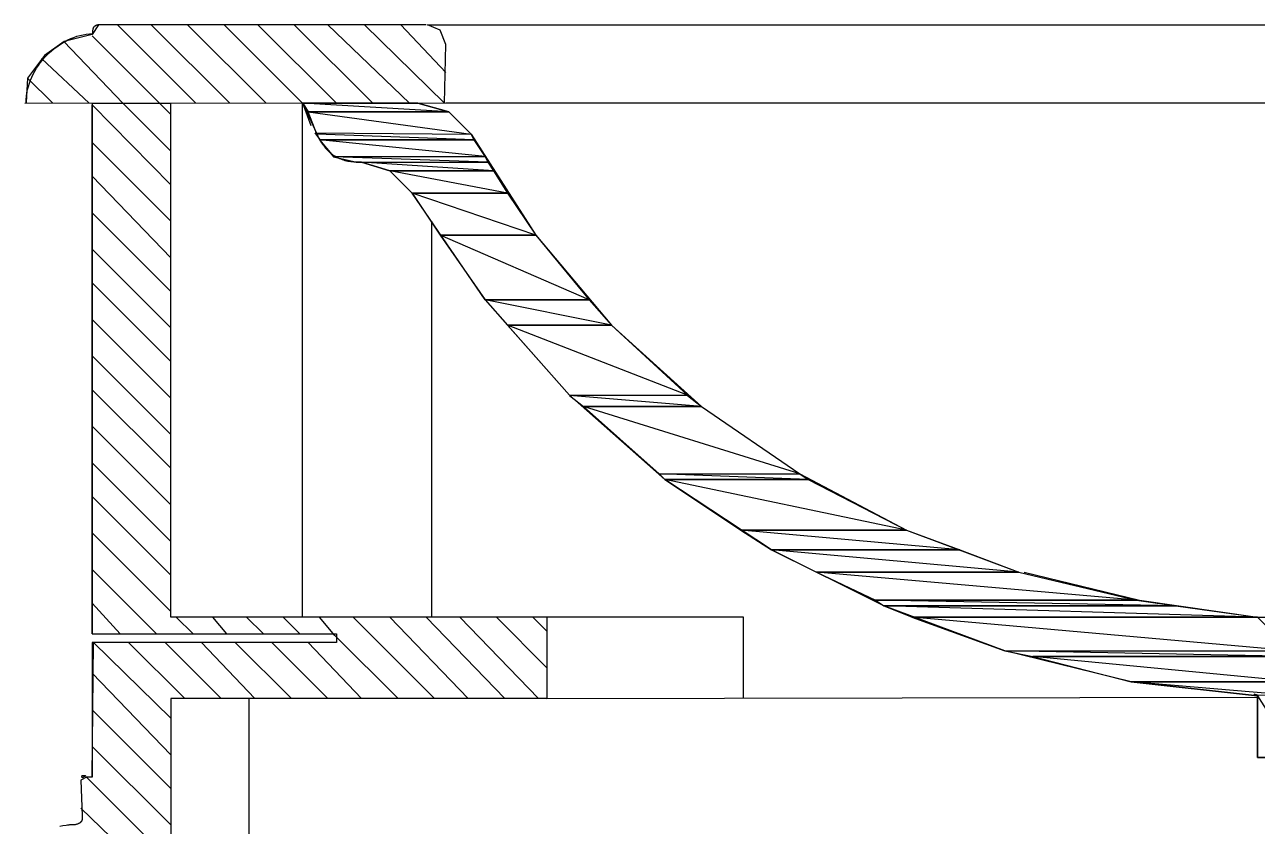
# Model space of a CAD drawing. Header units: inches. Extents: x -802 to 6464, y -987 to 5796.
# Drawn here: x 1444.9 to 1662.9, y 2071.9 to 2213.7 of the extents above; entities that cross this region are included whole.
import ezdxf

# ---------------------------------------------------------------- set-up
doc = ezdxf.new("R2010")
doc.units = ezdxf.units.IN
doc.header["$MEASUREMENT"] = 0

# ---------------------------------------------------------------- blocks, each defined once
blk = doc.blocks.new('SIDE')
at = {"color": 7}
for points in [[(2503.523, 2128.193), (2503.168, 2128.051), (2503.026, 2127.696), (2503.026, 2126.206), (2471.022, 2126.206), (2460.377, 2126.205)], [(2470.525, 2128.193), (2462.222, 2128.193)], [(2464.706, 2126.206), (2462.719, 2128.193)], [(2465.558, 2126.206), (2463.57, 2128.193)], [(2466.48, 2126.206), (2464.493, 2128.193)], [(2467.402, 2113.219), (2467.402, 2126.206), (2465.415, 2128.193)], [(2468.254, 2126.206), (2466.267, 2128.193)], [(2469.177, 2126.206), (2467.189, 2128.193)], [(2470.099, 2126.206), (2468.041, 2128.193)], [(2468.963, 2128.193), (2470.986, 2126.206), (2471.021, 2127.696), (2470.88, 2128.051), (2470.56, 2128.193), (2503.523, 2128.193), (2507.285, 2128.193), (2507.285, 2126.205)], [(2471.022, 2126.987), (2469.887, 2128.192)], [(2464.067, 2125.922), (2463.783, 2126.206), (2462.08, 2127.91)], [(2464.067, 2125), (2462.861, 2126.206), (2461.37, 2127.768)], [(2462.009, 2126.206), (2460.803, 2127.341)], [(2461.087, 2126.206), (2460.448, 2126.844)], [(2478.544, 2111.162), (2478.544, 2113.22), (2473.576, 2113.22), (2464.067, 2113.22), (2464.067, 2126.205), (2462.08, 2126.205), (2462.08, 2112.794), (2468.254, 2112.794), (2468.254, 2112.581), (2462.08, 2112.581), (2462.08, 2109.174), (2461.938, 2109.174), (2461.796, 2109.103), (2461.832, 2108.199), (2461.832, 2108.153), (2461.832, 2108.132), (2461.832, 2108.122), (2461.831, 2108.113), (2461.83, 2108.108), (2461.829, 2108.103), (2461.828, 2108.098), (2461.827, 2108.094), (2461.825, 2108.089), (2461.824, 2108.085), (2461.822, 2108.08), (2461.82, 2108.076), (2461.818, 2108.071), (2461.815, 2108.067), (2461.812, 2108.063), (2461.809, 2108.058), (2461.806, 2108.054), (2461.803, 2108.05), (2461.799, 2108.045), (2461.794, 2108.041), (2461.792, 2108.039), (2461.79, 2108.037), (2461.785, 2108.032), (2461.78, 2108.028), (2461.775, 2108.024), (2461.763, 2108.017), (2461.757, 2108.013), (2461.751, 2108.01), (2461.75, 2108.009), (2461.749, 2108.009), (2461.749, 2108.009), (2461.749, 2108.009), (2461.749, 2108.009), (2461.749, 2108.009), (2461.749, 2108.009), (2461.749, 2108.009), (2461.749, 2108.009), (2461.749, 2108.008), (2461.749, 2108.008), (2461.748, 2108.008), (2461.748, 2108.008), (2461.748, 2108.008), (2461.748, 2108.008), (2461.748, 2108.008), (2461.748, 2108.008), (2461.745, 2108.006), (2461.738, 2108.003), (2461.725, 2107.997), (2461.711, 2107.992), (2461.696, 2107.987), (2461.682, 2107.982), (2461.667, 2107.979), (2461.652, 2107.975), (2461.638, 2107.973), (2461.623, 2107.971), (2461.61, 2107.969), (2461.596, 2107.968), (2461.583, 2107.968), (2461.503, 2107.965), (2461.463, 2107.962), (2461.423, 2107.957), (2461.343, 2107.944), (2461.265, 2107.925)], [(2462.08, 2112.794), (2462.08, 2126.171), (2464.067, 2124.148)], [(2467.615, 2125.638), (2467.403, 2126.206), (2467.829, 2125.283), (2468.183, 2124.857), (2468.768, 2124.716), (2468.731, 2124.717), (2468.693, 2124.719), (2468.619, 2124.726), (2468.583, 2124.732), (2468.546, 2124.739), (2468.511, 2124.747), (2468.476, 2124.756), (2468.441, 2124.766), (2468.407, 2124.778), (2468.373, 2124.791), (2468.34, 2124.804), (2468.307, 2124.819), (2468.275, 2124.836), (2468.244, 2124.853), (2468.214, 2124.871), (2468.184, 2124.891), (2468.155, 2124.911), (2468.126, 2124.933), (2468.099, 2124.955), (2468.072, 2124.979), (2468.046, 2125.003), (2468.021, 2125.029), (2467.996, 2125.056), (2467.973, 2125.083), (2467.951, 2125.112), (2467.929, 2125.141), (2467.909, 2125.172), (2467.89, 2125.203), (2467.871, 2125.236), (2467.854, 2125.269), (2467.838, 2125.303), (2467.722, 2125.461), (2471.66, 2125.425), (2473.293, 2122.87), (2475.208, 2120.6), (2477.479, 2118.542), (2479.963, 2116.838), (2482.66, 2115.42), (2485.498, 2114.354), (2488.479, 2113.645), (2491.53, 2113.22), (2492.524, 2112.227)], [(2470.312, 2126.206), (2471.092, 2125.993), (2467.544, 2125.993)], [(2467.757, 2125.425), (2467.828, 2125.283), (2471.731, 2125.283), (2467.757, 2125.425), (2467.544, 2125.993), (2471.66, 2125.425), (2471.092, 2125.993)], [(2471.66, 2125.425), (2471.731, 2125.283), (2467.828, 2125.283)], [(2464.067, 2123.225), (2462.08, 2125.213)], [(2471.731, 2125.283), (2472.015, 2124.857), (2468.183, 2124.857)], [(2473.576, 2113.22), (2473.576, 2111.161), (2491.53, 2111.197), (2491.53, 2109.672), (2492.524, 2109.671), (2491.53, 2109.671), (2491.53, 2111.233), (2488.337, 2111.587), (2485.144, 2112.368), (2482.092, 2113.503), (2479.254, 2114.922), (2476.557, 2116.696), (2474.144, 2118.826), (2472.015, 2121.239), (2470.171, 2123.935), (2469.602, 2124.503), (2468.893, 2124.716), (2468.751, 2124.716), (2472.086, 2124.716), (2468.183, 2124.857), (2468.751, 2124.716)], [(2472.015, 2124.857), (2472.086, 2124.716), (2472.228, 2124.503), (2469.603, 2124.503)], [(2472.228, 2124.503), (2472.583, 2123.935), (2470.171, 2123.935)], [(2464.067, 2122.303), (2462.08, 2124.361)], [(2472.583, 2123.935), (2473.292, 2122.871), (2470.88, 2122.871)], [(2464.067, 2121.451), (2462.08, 2123.439)], [(2470.667, 2113.219), (2470.667, 2123.226)], [(2473.292, 2122.871), (2474.641, 2121.238), (2472.015, 2121.238)], [(2464.067, 2120.529), (2462.08, 2122.516)], [(2464.067, 2119.677), (2462.08, 2121.665)], [(2474.641, 2121.238), (2475.208, 2120.6), (2472.582, 2120.6)], [(2464.067, 2118.755), (2462.08, 2120.742)], [(2475.208, 2120.6), (2477.125, 2118.826), (2474.144, 2118.825)], [(2464.067, 2117.832), (2462.08, 2119.82)], [(2464.067, 2116.981), (2462.08, 2118.968)], [(2477.125, 2118.825), (2477.479, 2118.542), (2474.499, 2118.542)], [(2477.479, 2118.542), (2479.963, 2116.839), (2480.176, 2116.696), (2476.556, 2116.696)], [(2464.067, 2116.058), (2462.08, 2118.045)], [(2464.067, 2115.135), (2462.08, 2117.123)], [(2480.177, 2116.696), (2482.659, 2115.419), (2478.473, 2115.419)], [(2464.067, 2114.284), (2462.08, 2116.271)], [(2464.067, 2113.361), (2462.08, 2115.349)], [(2482.659, 2115.419), (2484.008, 2114.922), (2479.254, 2114.922)], [(2484.008, 2114.922), (2485.498, 2114.355), (2480.388, 2114.355)], [(2463.712, 2112.794), (2462.08, 2114.426)], [(2485.498, 2114.355), (2488.478, 2113.645), (2481.879, 2113.645)], [(2485.64, 2114.355), (2488.55, 2113.646), (2491.53, 2113.22), (2491.743, 2113.219)], [(2462.79, 2112.794), (2462.081, 2113.574)], [(2488.478, 2113.645), (2489.472, 2113.503), (2482.092, 2113.503)], [(2489.472, 2113.503), (2491.53, 2113.219), (2482.801, 2113.219)], [(2464.635, 2112.794), (2464.209, 2113.219)], [(2465.486, 2112.794), (2465.132, 2113.219)], [(2466.409, 2112.794), (2465.984, 2113.219)], [(2467.332, 2112.794), (2466.906, 2113.219)], [(2469.815, 2111.162), (2468.218, 2112.759), (2467.828, 2113.219)], [(2470.738, 2111.162), (2468.679, 2113.22)], [(2471.589, 2111.162), (2469.602, 2113.22)], [(2472.512, 2111.162), (2470.525, 2113.22)], [(2473.364, 2111.162), (2471.376, 2113.22)], [(2473.576, 2111.942), (2472.3, 2113.219)], [(2473.576, 2112.865), (2473.222, 2113.219)], [(2491.53, 2113.219), (2492.382, 2112.368), (2492.523, 2112.226), (2485.853, 2112.226)], [(2462.08, 2109.175), (2462.115, 2112.581), (2464.067, 2110.665)], [(2464.422, 2111.162), (2463.004, 2112.581)], [(2465.345, 2111.162), (2463.926, 2112.581)], [(2466.196, 2111.162), (2464.848, 2112.581)], [(2467.119, 2111.162), (2465.7, 2112.581)], [(2468.041, 2111.162), (2466.623, 2112.581)], [(2468.893, 2111.162), (2467.545, 2112.581)], [(2492.523, 2112.226), (2492.523, 2111.587), (2488.337, 2111.587)], [(2464.067, 2109.742), (2462.08, 2111.801)], [(2491.439, 2111.283), (2491.528, 2111.256), (2492.523, 2111.232), (2488.337, 2111.587), (2491.53, 2111.233), (2492.523, 2109.671), (2492.523, 2111.587)], [(2473.576, 2111.161), (2464.067, 2111.161), (2464.067, 2072.202), (2513.53, 2072.202), (2513.529, 2083.698), (2513.529, 2088.666)], [(2466.054, 2072.202), (2466.054, 2111.162)], [(2464.067, 2108.891), (2462.08, 2110.878)], [(2464.067, 2107.968), (2462.08, 2109.955)], [(2464.067, 2107.046), (2461.938, 2109.175)], [(2464.067, 2106.194), (2461.796, 2108.394)], [(2461.583, 2107.968), (2461.513, 2107.968)]]:
    blk.add_lwpolyline(points, dxfattribs=at)
for points in [[(2460.447, 2126.845), (2460.412, 2126.223), (2460.414, 2126.306), (2460.422, 2126.389), (2460.434, 2126.471), (2460.45, 2126.553), (2460.471, 2126.634), (2460.495, 2126.714), (2460.524, 2126.793), (2460.557, 2126.87), (2460.593, 2126.946), (2460.633, 2127.021), (2460.676, 2127.093), (2460.722, 2127.164), (2460.772, 2127.232), (2460.824, 2127.297), (2460.879, 2127.36), (2460.936, 2127.42), (2460.996, 2127.478), (2461.058, 2127.534), (2461.122, 2127.587), (2461.187, 2127.637), (2461.255, 2127.685), (2461.325, 2127.729), (2461.396, 2127.771), (2461.468, 2127.809), (2461.543, 2127.843), (2461.618, 2127.873), (2461.696, 2127.9), (2461.774, 2127.922), (2461.853, 2127.939), (2461.934, 2127.952), (2462.015, 2127.96), (2462.098, 2127.962), (2462.099, 2128.005), (2462.1, 2128.031), (2462.103, 2128.057), (2462.105, 2128.07), (2462.107, 2128.082), (2462.11, 2128.094), (2462.113, 2128.106), (2462.115, 2128.111), (2462.117, 2128.116), (2462.119, 2128.121), (2462.121, 2128.126), (2462.124, 2128.13), (2462.125, 2128.132), (2462.126, 2128.134), (2462.128, 2128.136), (2462.129, 2128.138), (2462.129, 2128.138), (2462.129, 2128.138), (2462.129, 2128.138), (2462.129, 2128.138), (2462.13, 2128.138), (2462.13, 2128.138), (2462.13, 2128.138), (2462.13, 2128.138), (2462.13, 2128.138), (2462.13, 2128.138), (2462.13, 2128.138), (2462.13, 2128.138), (2462.13, 2128.138), (2462.13, 2128.138), (2462.13, 2128.138), (2462.13, 2128.139), (2462.13, 2128.139), (2462.13, 2128.139), (2462.131, 2128.139), (2462.131, 2128.139), (2462.131, 2128.139), (2462.131, 2128.139), (2462.131, 2128.139), (2462.131, 2128.139), (2462.131, 2128.139), (2462.131, 2128.14), (2462.131, 2128.14), (2462.131, 2128.14), (2462.131, 2128.14), (2462.131, 2128.14), (2462.131, 2128.14), (2462.132, 2128.14), (2462.132, 2128.14), (2462.132, 2128.14), (2462.132, 2128.14), (2462.132, 2128.14), (2462.132, 2128.141), (2462.132, 2128.141), (2462.132, 2128.141), (2462.132, 2128.141), (2462.132, 2128.141), (2462.145, 2128.153), (2462.157, 2128.163), (2462.16, 2128.165), (2462.163, 2128.168), (2462.169, 2128.172), (2462.172, 2128.174), (2462.175, 2128.176), (2462.178, 2128.178), (2462.181, 2128.179), (2462.187, 2128.182), (2462.189, 2128.183), (2462.189, 2128.183), (2462.189, 2128.183), (2462.189, 2128.183), (2462.189, 2128.183), (2462.189, 2128.183), (2462.189, 2128.183), (2462.189, 2128.183), (2462.189, 2128.183), (2462.189, 2128.183), (2462.19, 2128.183), (2462.19, 2128.183), (2462.19, 2128.183), (2462.19, 2128.183), (2462.19, 2128.184), (2462.19, 2128.184), (2462.19, 2128.184), (2462.19, 2128.184), (2462.19, 2128.184), (2462.19, 2128.184), (2462.19, 2128.184), (2462.19, 2128.184), (2462.19, 2128.184), (2462.19, 2128.184), (2462.19, 2128.184), (2462.19, 2128.184), (2462.19, 2128.184), (2462.19, 2128.184), (2462.19, 2128.184), (2462.19, 2128.184), (2462.191, 2128.184), (2462.191, 2128.184), (2462.191, 2128.184), (2462.194, 2128.185), (2462.201, 2128.188), (2462.204, 2128.189), (2462.208, 2128.189), (2462.21, 2128.19), (2462.212, 2128.19), (2462.215, 2128.191), (2462.219, 2128.192), (2462.223, 2128.192), (2462.231, 2128.193), (2462.24, 2128.193), (2462.08, 2127.945), (2462.08, 2127.944), (2461.371, 2127.767), (2460.874, 2127.413)], [(2467.403, 2126.206), (2467.544, 2125.993), (2471.092, 2125.993), (2467.403, 2126.206), (2470.312, 2126.206), (2471.092, 2125.993), (2471.66, 2125.425), (2471.093, 2125.992), (2470.312, 2126.206)], [(2467.828, 2125.283), (2468.183, 2124.858), (2472.015, 2124.858)], [(2468.893, 2124.716), (2469.602, 2124.503), (2472.228, 2124.503)], [(2469.603, 2124.503), (2470.17, 2123.935), (2472.583, 2123.935)], [(2470.171, 2123.935), (2470.88, 2122.871), (2473.293, 2122.871)], [(2470.88, 2122.871), (2472.015, 2121.238), (2474.641, 2121.238)], [(2472.015, 2121.238), (2472.583, 2120.6), (2475.209, 2120.6)], [(2472.582, 2120.6), (2474.144, 2118.826), (2477.125, 2118.826)], [(2474.144, 2118.825), (2474.499, 2118.542), (2477.479, 2118.542)], [(2474.499, 2118.542), (2476.415, 2116.839), (2479.963, 2116.839)], [(2476.415, 2116.839), (2476.557, 2116.697), (2480.176, 2116.697)], [(2476.556, 2116.696), (2478.473, 2115.419), (2482.659, 2115.419)], [(2478.473, 2115.419), (2479.254, 2114.923), (2484.009, 2114.923)], [(2479.254, 2114.922), (2480.389, 2114.355), (2485.499, 2114.355)], [(2480.388, 2114.355), (2481.879, 2113.645), (2488.478, 2113.645)], [(2481.879, 2113.645), (2482.092, 2113.503), (2489.473, 2113.503)], [(2482.092, 2113.503), (2482.802, 2113.219), (2491.53, 2113.219)], [(2482.801, 2113.219), (2485.144, 2112.368), (2492.382, 2112.368)], [(2485.144, 2112.368), (2485.853, 2112.226), (2492.523, 2112.226)], [(2485.853, 2112.226), (2488.337, 2111.587), (2492.523, 2111.587)], [(2461.832, 2109.157), (2461.832, 2109.159), (2461.832, 2109.162), (2461.831, 2109.164), (2461.831, 2109.167), (2461.83, 2109.169), (2461.83, 2109.171), (2461.83, 2109.171), (2461.83, 2109.171), (2461.83, 2109.171), (2461.83, 2109.171), (2461.83, 2109.171), (2461.83, 2109.171), (2461.83, 2109.171), (2461.83, 2109.171), (2461.83, 2109.171), (2461.83, 2109.171), (2461.83, 2109.171), (2461.83, 2109.171), (2461.83, 2109.171), (2461.83, 2109.171), (2461.83, 2109.171), (2461.83, 2109.171), (2461.83, 2109.171), (2461.83, 2109.171), (2461.83, 2109.172), (2461.83, 2109.172), (2461.83, 2109.172), (2461.83, 2109.172), (2461.83, 2109.172), (2461.83, 2109.172), (2461.83, 2109.172), (2461.83, 2109.172), (2461.83, 2109.172), (2461.83, 2109.172), (2461.829, 2109.172), (2461.829, 2109.172), (2461.829, 2109.172), (2461.829, 2109.172), (2461.829, 2109.173), (2461.829, 2109.173), (2461.829, 2109.173), (2461.829, 2109.173), (2461.829, 2109.173), (2461.829, 2109.173), (2461.829, 2109.173), (2461.829, 2109.173), (2461.829, 2109.173), (2461.829, 2109.173), (2461.829, 2109.173), (2461.829, 2109.173), (2461.829, 2109.173), (2461.829, 2109.173), (2461.829, 2109.173), (2461.829, 2109.173), (2461.829, 2109.173), (2461.829, 2109.174), (2461.829, 2109.174), (2461.829, 2109.174), (2461.829, 2109.174), (2461.829, 2109.174), (2461.829, 2109.174), (2461.829, 2109.174), (2461.829, 2109.174), (2461.829, 2109.174), (2461.829, 2109.174), (2461.829, 2109.174), (2461.829, 2109.174), (2461.829, 2109.174), (2461.829, 2109.174), (2461.829, 2109.174), (2461.829, 2109.174), (2461.829, 2109.174), (2461.829, 2109.174), (2461.829, 2109.174), (2461.829, 2109.174), (2461.829, 2109.174), (2461.829, 2109.174), (2461.829, 2109.174), (2461.829, 2109.174), (2461.829, 2109.174), (2461.829, 2109.174), (2461.829, 2109.174), (2461.829, 2109.174), (2461.829, 2109.174), (2461.829, 2109.174), (2461.829, 2109.174), (2461.829, 2109.174), (2461.829, 2109.174), (2461.829, 2109.174), (2461.829, 2109.175), (2461.829, 2109.175), (2461.829, 2109.175), (2461.829, 2109.175), (2461.829, 2109.175), (2461.829, 2109.175), (2461.828, 2109.175), (2461.828, 2109.175), (2461.828, 2109.175), (2461.828, 2109.175), (2461.828, 2109.175), (2461.828, 2109.175), (2461.828, 2109.175), (2461.828, 2109.175), (2461.822, 2109.189), (2461.822, 2109.19), (2461.821, 2109.191), (2461.821, 2109.191), (2461.821, 2109.191), (2461.821, 2109.191), (2461.821, 2109.191), (2461.821, 2109.191), (2461.821, 2109.191), (2461.821, 2109.191), (2461.821, 2109.191), (2461.821, 2109.191), (2461.821, 2109.191), (2461.821, 2109.191), (2461.821, 2109.191), (2461.821, 2109.191), (2461.821, 2109.191), (2461.821, 2109.191), (2461.821, 2109.191), (2461.821, 2109.191), (2461.821, 2109.192), (2461.821, 2109.192), (2461.821, 2109.192), (2461.821, 2109.192), (2461.821, 2109.192), (2461.821, 2109.192), (2461.821, 2109.192), (2461.821, 2109.192), (2461.821, 2109.192), (2461.821, 2109.192), (2461.821, 2109.192), (2461.821, 2109.192), (2461.821, 2109.193), (2461.82, 2109.194), (2461.82, 2109.194), (2461.82, 2109.194), (2461.82, 2109.194), (2461.82, 2109.194), (2461.82, 2109.194), (2461.82, 2109.194), (2461.82, 2109.194), (2461.82, 2109.194), (2461.82, 2109.194), (2461.82, 2109.194), (2461.82, 2109.194), (2461.82, 2109.194), (2461.82, 2109.194), (2461.82, 2109.194), (2461.82, 2109.194), (2461.82, 2109.194), (2461.82, 2109.194), (2461.82, 2109.194), (2461.82, 2109.194), (2461.82, 2109.194), (2461.82, 2109.194), (2461.82, 2109.194), (2461.82, 2109.194), (2461.82, 2109.194), (2461.82, 2109.194), (2461.82, 2109.194), (2461.82, 2109.194), (2461.82, 2109.194), (2461.82, 2109.194), (2461.82, 2109.194), (2461.82, 2109.194), (2461.82, 2109.194), (2461.82, 2109.194), (2461.82, 2109.194), (2461.82, 2109.195), (2461.82, 2109.195), (2461.82, 2109.195), (2461.82, 2109.195), (2461.82, 2109.195), (2461.82, 2109.195), (2461.82, 2109.195), (2461.82, 2109.196), (2461.82, 2109.197), (2461.82, 2109.198), (2461.82, 2109.199), (2461.82, 2109.199), (2461.82, 2109.2), (2461.82, 2109.201), (2461.82, 2109.202), (2461.82, 2109.202), (2461.82, 2109.203), (2461.82, 2109.203), (2461.82, 2109.203), (2461.82, 2109.203), (2461.82, 2109.203), (2461.82, 2109.203), (2461.82, 2109.204), (2461.82, 2109.204), (2461.82, 2109.204), (2461.82, 2109.204), (2461.82, 2109.204), (2461.82, 2109.204), (2461.82, 2109.204), (2461.82, 2109.204), (2461.82, 2109.204), (2461.82, 2109.204), (2461.821, 2109.204), (2461.821, 2109.204), (2461.821, 2109.204), (2461.821, 2109.204), (2461.821, 2109.204), (2461.821, 2109.204), (2461.821, 2109.204), (2461.821, 2109.204), (2461.821, 2109.204), (2461.821, 2109.204), (2461.821, 2109.204), (2461.821, 2109.204), (2461.821, 2109.204), (2461.821, 2109.204), (2461.821, 2109.204), (2461.821, 2109.204), (2461.821, 2109.204), (2461.821, 2109.204), (2461.821, 2109.204), (2461.821, 2109.204), (2461.821, 2109.205), (2461.821, 2109.206), (2461.822, 2109.206), (2461.822, 2109.207), (2461.822, 2109.208), (2461.823, 2109.209), (2461.824, 2109.21), (2461.824, 2109.211), (2461.824, 2109.211), (2461.824, 2109.211), (2461.824, 2109.211), (2461.824, 2109.211), (2461.824, 2109.211), (2461.824, 2109.211), (2461.824, 2109.211), (2461.824, 2109.211), (2461.824, 2109.211), (2461.825, 2109.211), (2461.825, 2109.211), (2461.825, 2109.211), (2461.825, 2109.211), (2461.825, 2109.211), (2461.825, 2109.211), (2461.825, 2109.211), (2461.825, 2109.211), (2461.825, 2109.211), (2461.825, 2109.211), (2461.825, 2109.211), (2461.825, 2109.211), (2461.825, 2109.211), (2461.825, 2109.211), (2461.825, 2109.211), (2461.825, 2109.211), (2461.825, 2109.212), (2461.825, 2109.212), (2461.825, 2109.212), (2461.825, 2109.212), (2461.825, 2109.212), (2461.825, 2109.212), (2461.826, 2109.212), (2461.826, 2109.212), (2461.826, 2109.212), (2461.826, 2109.212), (2461.826, 2109.212), (2461.826, 2109.212), (2461.828, 2109.214), (2461.828, 2109.214), (2461.828, 2109.214), (2461.828, 2109.214), (2461.828, 2109.214), (2461.828, 2109.214), (2461.828, 2109.215), (2461.828, 2109.215), (2461.828, 2109.215), (2461.828, 2109.215), (2461.828, 2109.215), (2461.828, 2109.215), (2461.828, 2109.215), (2461.828, 2109.215), (2461.828, 2109.215), (2461.828, 2109.215), (2461.828, 2109.215), (2461.828, 2109.215), (2461.828, 2109.215), (2461.828, 2109.215), (2461.828, 2109.215), (2461.828, 2109.215), (2461.828, 2109.215), (2461.828, 2109.215), (2461.828, 2109.215), (2461.828, 2109.215), (2461.828, 2109.215), (2461.828, 2109.215), (2461.828, 2109.215), (2461.828, 2109.215), (2461.828, 2109.215), (2461.828, 2109.215), (2461.828, 2109.215), (2461.828, 2109.215), (2461.829, 2109.215), (2461.829, 2109.215), (2461.829, 2109.215), (2461.829, 2109.215), (2461.829, 2109.215), (2461.829, 2109.215), (2461.829, 2109.215), (2461.829, 2109.215), (2461.829, 2109.216), (2461.829, 2109.216), (2461.829, 2109.216), (2461.829, 2109.216), (2461.829, 2109.216), (2461.829, 2109.216), (2461.829, 2109.216), (2461.829, 2109.216), (2461.829, 2109.216), (2461.829, 2109.216), (2461.829, 2109.216), (2461.829, 2109.216), (2461.829, 2109.216), (2461.829, 2109.216), (2461.829, 2109.216), (2461.829, 2109.216), (2461.829, 2109.216), (2461.829, 2109.216), (2461.829, 2109.216), (2461.829, 2109.216), (2461.829, 2109.216), (2461.829, 2109.216), (2461.829, 2109.216), (2461.829, 2109.216), (2461.83, 2109.216), (2461.83, 2109.216), (2461.83, 2109.216), (2461.83, 2109.216), (2461.83, 2109.216), (2461.83, 2109.216), (2461.83, 2109.216), (2461.83, 2109.216), (2461.83, 2109.216), (2461.83, 2109.216), (2461.83, 2109.216), (2461.83, 2109.216), (2461.83, 2109.216), (2461.83, 2109.216), (2461.83, 2109.216), (2461.83, 2109.217), (2461.83, 2109.217), (2461.83, 2109.217), (2461.83, 2109.217), (2461.83, 2109.217), (2461.83, 2109.217), (2461.83, 2109.217), (2461.83, 2109.217), (2461.83, 2109.217), (2461.83, 2109.217), (2461.83, 2109.217), (2461.83, 2109.217), (2461.83, 2109.217), (2461.83, 2109.217), (2461.83, 2109.217), (2461.83, 2109.217), (2461.831, 2109.217), (2461.831, 2109.217), (2461.831, 2109.217), (2461.831, 2109.217), (2461.831, 2109.217), (2461.831, 2109.217), (2461.831, 2109.217), (2461.831, 2109.217), (2461.831, 2109.217), (2461.831, 2109.217), (2461.831, 2109.217), (2461.831, 2109.217), (2461.831, 2109.217), (2461.831, 2109.217), (2461.831, 2109.217), (2461.831, 2109.217), (2461.831, 2109.217), (2461.831, 2109.217), (2461.831, 2109.217), (2461.831, 2109.217), (2461.831, 2109.217), (2461.831, 2109.217), (2461.831, 2109.217), (2461.831, 2109.217), (2461.831, 2109.217), (2461.831, 2109.217), (2461.831, 2109.217), (2461.831, 2109.217), (2461.831, 2109.218), (2461.831, 2109.218), (2461.832, 2109.218), (2461.832, 2109.218), (2461.832, 2109.218), (2461.832, 2109.218), (2461.832, 2109.218), (2461.832, 2109.218), (2461.832, 2109.218), (2461.832, 2109.218), (2461.832, 2109.218), (2461.832, 2109.218), (2461.832, 2109.218), (2461.832, 2109.218), (2461.832, 2109.218), (2461.832, 2109.218), (2461.832, 2109.218), (2461.832, 2109.218), (2461.832, 2109.218), (2461.832, 2109.218), (2461.832, 2109.218), (2461.832, 2109.218), (2461.832, 2109.218), (2461.832, 2109.218), (2461.832, 2109.218), (2461.832, 2109.218), (2461.832, 2109.218), (2461.832, 2109.218), (2461.832, 2109.218), (2461.832, 2109.218), (2461.832, 2109.218), (2461.832, 2109.218), (2461.833, 2109.218), (2461.833, 2109.218), (2461.833, 2109.218), (2461.833, 2109.218), (2461.833, 2109.218), (2461.833, 2109.218), (2461.833, 2109.218), (2461.833, 2109.218), (2461.833, 2109.218), (2461.833, 2109.218), (2461.833, 2109.218), (2461.833, 2109.218), (2461.833, 2109.218), (2461.833, 2109.218), (2461.833, 2109.218), (2461.833, 2109.218), (2461.833, 2109.218), (2461.833, 2109.219), (2461.833, 2109.219), (2461.833, 2109.219), (2461.833, 2109.219), (2461.833, 2109.219), (2461.833, 2109.219), (2461.833, 2109.219), (2461.833, 2109.219), (2461.833, 2109.219), (2461.833, 2109.219), (2461.833, 2109.219), (2461.834, 2109.219), (2461.834, 2109.219), (2461.834, 2109.219), (2461.834, 2109.219), (2461.834, 2109.219), (2461.834, 2109.219), (2461.834, 2109.219), (2461.834, 2109.219), (2461.834, 2109.219), (2461.834, 2109.219), (2461.834, 2109.219), (2461.834, 2109.219), (2461.834, 2109.219), (2461.834, 2109.219), (2461.834, 2109.219), (2461.834, 2109.219), (2461.834, 2109.219), (2461.834, 2109.219), (2461.834, 2109.219), (2461.834, 2109.219), (2461.834, 2109.219), (2461.834, 2109.219), (2461.834, 2109.219), (2461.834, 2109.219), (2461.834, 2109.219), (2461.834, 2109.219), (2461.834, 2109.219), (2461.834, 2109.219), (2461.835, 2109.219), (2461.835, 2109.219), (2461.835, 2109.219), (2461.835, 2109.219), (2461.835, 2109.219), (2461.835, 2109.219), (2461.835, 2109.219), (2461.835, 2109.219), (2461.835, 2109.219), (2461.835, 2109.219), (2461.835, 2109.219), (2461.835, 2109.219), (2461.835, 2109.22), (2461.835, 2109.22), (2461.835, 2109.22), (2461.835, 2109.22), (2461.835, 2109.22), (2461.835, 2109.22), (2461.835, 2109.22), (2461.835, 2109.22), (2461.835, 2109.22), (2461.836, 2109.22), (2461.836, 2109.22), (2461.836, 2109.22), (2461.836, 2109.22), (2461.836, 2109.22), (2461.836, 2109.22), (2461.836, 2109.22), (2461.836, 2109.22), (2461.836, 2109.22), (2461.836, 2109.22), (2461.836, 2109.22), (2461.836, 2109.22), (2461.836, 2109.22), (2461.836, 2109.22), (2461.836, 2109.22), (2461.836, 2109.22), (2461.836, 2109.22), (2461.836, 2109.22), (2461.836, 2109.22), (2461.836, 2109.22), (2461.836, 2109.22), (2461.836, 2109.22), (2461.836, 2109.22), (2461.836, 2109.22), (2461.836, 2109.22), (2461.836, 2109.22), (2461.837, 2109.22), (2461.837, 2109.22), (2461.837, 2109.22), (2461.837, 2109.22), (2461.837, 2109.22), (2461.837, 2109.22), (2461.837, 2109.22), (2461.837, 2109.22), (2461.837, 2109.22), (2461.837, 2109.22), (2461.837, 2109.22), (2461.837, 2109.22), (2461.837, 2109.22), (2461.837, 2109.22), (2461.837, 2109.22), (2461.837, 2109.22), (2461.837, 2109.22), (2461.837, 2109.22), (2461.837, 2109.22), (2461.837, 2109.22), (2461.837, 2109.22), (2461.837, 2109.22), (2461.837, 2109.22), (2461.837, 2109.22), (2461.837, 2109.22), (2461.837, 2109.22), (2461.837, 2109.22), (2461.838, 2109.22), (2461.838, 2109.22), (2461.838, 2109.22), (2461.838, 2109.22), (2461.838, 2109.22), (2461.838, 2109.22), (2461.838, 2109.22), (2461.838, 2109.22), (2461.838, 2109.22), (2461.838, 2109.221), (2461.838, 2109.221), (2461.838, 2109.221), (2461.838, 2109.221), (2461.838, 2109.221), (2461.838, 2109.221), (2461.838, 2109.221), (2461.838, 2109.221), (2461.838, 2109.221), (2461.838, 2109.221), (2461.838, 2109.221), (2461.838, 2109.221), (2461.838, 2109.221), (2461.838, 2109.221), (2461.838, 2109.221), (2461.838, 2109.221), (2461.839, 2109.221), (2461.839, 2109.221), (2461.839, 2109.221), (2461.839, 2109.221), (2461.839, 2109.221), (2461.839, 2109.221), (2461.839, 2109.221), (2461.839, 2109.221), (2461.839, 2109.221), (2461.839, 2109.221), (2461.839, 2109.221), (2461.839, 2109.221), (2461.839, 2109.221), (2461.839, 2109.221), (2461.839, 2109.221), (2461.839, 2109.221), (2461.839, 2109.221), (2461.839, 2109.221), (2461.839, 2109.221), (2461.839, 2109.221), (2461.839, 2109.221), (2461.839, 2109.221), (2461.839, 2109.221), (2461.839, 2109.221), (2461.839, 2109.221), (2461.839, 2109.221), (2461.84, 2109.221), (2461.84, 2109.221), (2461.84, 2109.221), (2461.84, 2109.221), (2461.84, 2109.221), (2461.84, 2109.221), (2461.84, 2109.221), (2461.84, 2109.221), (2461.84, 2109.221), (2461.84, 2109.221), (2461.84, 2109.221), (2461.84, 2109.221), (2461.84, 2109.221), (2461.84, 2109.221), (2461.84, 2109.221), (2461.84, 2109.221), (2461.84, 2109.221), (2461.84, 2109.221), (2461.84, 2109.221), (2461.84, 2109.221), (2461.84, 2109.221), (2461.84, 2109.221), (2461.84, 2109.221), (2461.84, 2109.221), (2461.84, 2109.221), (2461.841, 2109.221), (2461.841, 2109.221), (2461.841, 2109.221), (2461.841, 2109.221), (2461.841, 2109.221), (2461.841, 2109.221), (2461.841, 2109.221), (2461.841, 2109.221), (2461.841, 2109.221), (2461.841, 2109.221), (2461.841, 2109.221), (2461.841, 2109.221), (2461.841, 2109.221), (2461.841, 2109.221), (2461.841, 2109.221), (2461.841, 2109.221), (2461.841, 2109.221), (2461.841, 2109.221), (2461.841, 2109.221), (2461.841, 2109.221), (2461.841, 2109.221), (2461.841, 2109.221), (2461.841, 2109.221), (2461.842, 2109.221), (2461.842, 2109.221), (2461.842, 2109.221), (2461.842, 2109.221), (2461.842, 2109.221), (2461.842, 2109.221), (2461.842, 2109.221), (2461.842, 2109.222), (2461.842, 2109.222), (2461.842, 2109.222), (2461.842, 2109.222), (2461.842, 2109.222), (2461.842, 2109.222), (2461.842, 2109.222), (2461.842, 2109.222), (2461.842, 2109.222), (2461.842, 2109.222), (2461.842, 2109.222), (2461.842, 2109.222), (2461.842, 2109.222), (2461.842, 2109.222), (2461.842, 2109.222), (2461.842, 2109.222), (2461.842, 2109.222), (2461.843, 2109.222), (2461.843, 2109.222), (2461.843, 2109.222), (2461.843, 2109.222), (2461.843, 2109.222), (2461.843, 2109.222), (2461.843, 2109.222), (2461.843, 2109.222), (2461.843, 2109.222), (2461.843, 2109.222), (2461.843, 2109.222), (2461.843, 2109.222), (2461.843, 2109.222), (2461.843, 2109.222), (2461.843, 2109.222), (2461.843, 2109.222), (2461.843, 2109.222), (2461.843, 2109.222), (2461.843, 2109.222), (2461.843, 2109.222), (2461.843, 2109.222), (2461.843, 2109.222), (2461.843, 2109.222), (2461.843, 2109.222), (2461.844, 2109.222), (2461.844, 2109.222), (2461.844, 2109.222), (2461.844, 2109.222), (2461.844, 2109.222), (2461.844, 2109.222), (2461.844, 2109.222), (2461.847, 2109.222), (2461.847, 2109.222), (2461.847, 2109.222), (2461.847, 2109.222), (2461.847, 2109.222), (2461.847, 2109.222), (2461.847, 2109.222), (2461.847, 2109.222), (2461.847, 2109.222), (2461.847, 2109.222), (2461.847, 2109.222), (2461.847, 2109.222), (2461.847, 2109.222), (2461.847, 2109.222), (2461.847, 2109.222), (2461.847, 2109.222), (2461.847, 2109.222), (2461.847, 2109.222), (2461.847, 2109.222), (2461.847, 2109.222), (2461.848, 2109.222), (2461.848, 2109.222), (2461.848, 2109.222), (2461.848, 2109.222), (2461.848, 2109.222), (2461.848, 2109.222), (2461.848, 2109.222), (2461.848, 2109.222), (2461.848, 2109.222), (2461.848, 2109.222), (2461.848, 2109.222), (2461.848, 2109.222), (2461.848, 2109.222), (2461.848, 2109.222), (2461.848, 2109.222), (2461.848, 2109.222), (2461.848, 2109.222), (2461.848, 2109.222), (2461.848, 2109.222), (2461.848, 2109.222), (2461.848, 2109.222), (2461.848, 2109.222), (2461.849, 2109.222), (2461.849, 2109.222), (2461.849, 2109.222), (2461.849, 2109.222), (2461.849, 2109.222), (2461.849, 2109.222), (2461.849, 2109.222), (2461.849, 2109.222), (2461.849, 2109.222), (2461.849, 2109.222), (2461.849, 2109.222), (2461.849, 2109.222), (2461.849, 2109.222), (2461.849, 2109.222), (2461.849, 2109.222), (2461.849, 2109.222), (2461.849, 2109.222), (2461.849, 2109.222), (2461.849, 2109.222), (2461.849, 2109.222), (2461.849, 2109.222), (2461.849, 2109.222), (2461.849, 2109.222), (2461.85, 2109.222), (2461.85, 2109.222), (2461.85, 2109.222), (2461.85, 2109.222), (2461.85, 2109.222), (2461.85, 2109.222), (2461.85, 2109.222), (2461.85, 2109.222), (2461.85, 2109.222), (2461.85, 2109.222), (2461.85, 2109.222), (2461.85, 2109.222), (2461.85, 2109.222), (2461.85, 2109.222), (2461.85, 2109.222), (2461.85, 2109.222), (2461.85, 2109.222), (2461.85, 2109.222), (2461.85, 2109.222), (2461.85, 2109.222), (2461.85, 2109.222), (2461.85, 2109.222), (2461.851, 2109.222), (2461.851, 2109.222), (2461.851, 2109.222), (2461.851, 2109.222), (2461.851, 2109.222), (2461.851, 2109.222), (2461.851, 2109.222), (2461.851, 2109.222), (2461.851, 2109.222), (2461.851, 2109.222), (2461.851, 2109.222), (2461.851, 2109.222), (2461.851, 2109.222), (2461.851, 2109.222), (2461.851, 2109.222), (2461.851, 2109.222), (2461.851, 2109.222), (2461.851, 2109.222), (2461.851, 2109.222), (2461.851, 2109.222), (2461.851, 2109.222), (2461.851, 2109.222), (2461.852, 2109.222), (2461.852, 2109.222), (2461.852, 2109.222), (2461.852, 2109.222), (2461.852, 2109.222), (2461.852, 2109.222), (2461.852, 2109.222), (2461.853, 2109.222), (2461.853, 2109.222), (2461.853, 2109.222), (2461.853, 2109.222), (2461.853, 2109.222), (2461.853, 2109.222), (2461.853, 2109.222), (2461.853, 2109.222), (2461.853, 2109.222), (2461.853, 2109.222), (2461.853, 2109.222), (2461.854, 2109.222), (2461.854, 2109.222), (2461.854, 2109.222), (2461.854, 2109.222), (2461.854, 2109.222), (2461.854, 2109.222), (2461.854, 2109.222), (2461.854, 2109.222), (2461.854, 2109.222), (2461.854, 2109.222), (2461.854, 2109.222), (2461.854, 2109.222), (2461.854, 2109.222), (2461.854, 2109.222), (2461.854, 2109.222), (2461.854, 2109.222), (2461.854, 2109.222), (2461.855, 2109.222), (2461.855, 2109.222), (2461.855, 2109.222), (2461.855, 2109.222), (2461.855, 2109.222), (2461.855, 2109.222), (2461.855, 2109.222), (2461.855, 2109.222), (2461.855, 2109.222), (2461.855, 2109.222), (2461.855, 2109.222), (2461.855, 2109.222), (2461.855, 2109.222), (2461.855, 2109.222), (2461.855, 2109.222), (2461.855, 2109.222), (2461.855, 2109.222), (2461.855, 2109.222), (2461.855, 2109.222), (2461.855, 2109.222), (2461.856, 2109.222), (2461.856, 2109.222), (2461.856, 2109.222), (2461.856, 2109.222), (2461.856, 2109.222), (2461.856, 2109.222), (2461.856, 2109.222), (2461.856, 2109.222), (2461.856, 2109.222), (2461.856, 2109.222), (2461.856, 2109.222), (2461.856, 2109.222), (2461.856, 2109.222), (2461.856, 2109.222), (2461.856, 2109.222), (2461.856, 2109.222), (2461.856, 2109.222), (2461.856, 2109.222), (2461.856, 2109.222), (2461.856, 2109.222), (2461.856, 2109.222), (2461.857, 2109.222), (2461.857, 2109.222), (2461.857, 2109.222), (2461.857, 2109.222), (2461.857, 2109.222), (2461.857, 2109.222), (2461.857, 2109.222), (2461.857, 2109.222), (2461.857, 2109.222), (2461.857, 2109.222), (2461.857, 2109.222), (2461.857, 2109.222), (2461.857, 2109.222), (2461.857, 2109.222), (2461.857, 2109.222), (2461.857, 2109.222), (2461.857, 2109.222), (2461.857, 2109.222), (2461.857, 2109.222), (2461.857, 2109.222), (2461.857, 2109.222), (2461.858, 2109.222), (2461.858, 2109.222), (2461.858, 2109.222), (2461.858, 2109.222), (2461.858, 2109.222), (2461.858, 2109.222), (2461.858, 2109.222), (2461.858, 2109.222), (2461.858, 2109.222), (2461.858, 2109.222), (2461.858, 2109.222), (2461.858, 2109.222), (2461.858, 2109.222), (2461.858, 2109.222), (2461.858, 2109.222), (2461.858, 2109.222), (2461.858, 2109.222), (2461.858, 2109.222), (2461.859, 2109.222), (2461.859, 2109.222), (2461.859, 2109.222), (2461.859, 2109.222), (2461.859, 2109.222), (2461.859, 2109.222), (2461.859, 2109.222), (2461.859, 2109.222), (2461.859, 2109.222), (2461.859, 2109.222), (2461.859, 2109.222), (2461.859, 2109.222), (2461.859, 2109.222), (2461.859, 2109.222), (2461.859, 2109.222), (2461.859, 2109.222), (2461.859, 2109.222), (2461.859, 2109.222), (2461.86, 2109.222), (2461.86, 2109.222), (2461.86, 2109.222), (2461.86, 2109.222), (2461.86, 2109.222), (2461.86, 2109.222), (2461.86, 2109.222), (2461.86, 2109.222), (2461.86, 2109.222), (2461.86, 2109.222), (2461.86, 2109.222), (2461.86, 2109.222), (2461.86, 2109.222), (2461.86, 2109.222), (2461.86, 2109.222), (2461.86, 2109.222), (2461.86, 2109.221), (2461.86, 2109.221), (2461.86, 2109.221), (2461.861, 2109.221), (2461.861, 2109.221), (2461.861, 2109.221), (2461.861, 2109.221), (2461.861, 2109.221), (2461.861, 2109.221), (2461.861, 2109.221), (2461.861, 2109.221), (2461.861, 2109.221), (2461.861, 2109.221), (2461.861, 2109.221), (2461.861, 2109.221), (2461.861, 2109.221), (2461.861, 2109.221), (2461.861, 2109.221), (2461.861, 2109.221), (2461.861, 2109.221), (2461.861, 2109.221), (2461.861, 2109.221), (2461.865, 2109.221), (2461.871, 2109.22), (2461.897, 2109.214), (2461.903, 2109.212), (2461.909, 2109.211), (2461.912, 2109.211), (2461.915, 2109.21), (2461.918, 2109.21), (2461.918, 2109.21), (2461.918, 2109.21), (2461.918, 2109.21), (2461.918, 2109.21), (2461.918, 2109.21), (2461.919, 2109.21), (2461.919, 2109.21), (2461.919, 2109.21), (2461.919, 2109.21), (2461.919, 2109.21), (2461.919, 2109.21), (2461.919, 2109.21), (2461.919, 2109.21), (2461.919, 2109.21), (2461.919, 2109.21), (2461.92, 2109.21), (2461.92, 2109.21), (2461.92, 2109.21), (2461.92, 2109.21), (2461.92, 2109.21), (2461.92, 2109.21), (2461.92, 2109.21), (2461.92, 2109.21), (2461.92, 2109.21), (2461.92, 2109.21), (2461.92, 2109.21), (2461.92, 2109.21), (2461.92, 2109.21), (2461.92, 2109.21), (2461.92, 2109.21), (2461.92, 2109.21), (2461.92, 2109.21), (2461.921, 2109.21)]]:
    blk.add_lwpolyline(points, close=True, dxfattribs=at)

msp = doc.modelspace()

# ---------------------------------------------------------------- block references
at = {"xscale": 7, "yscale": 7, "zscale": 7}
msp.add_blockref('SIDE', (-15777.76, -12683.63), dxfattribs=at)

doc.saveas('drawing.dxf')
